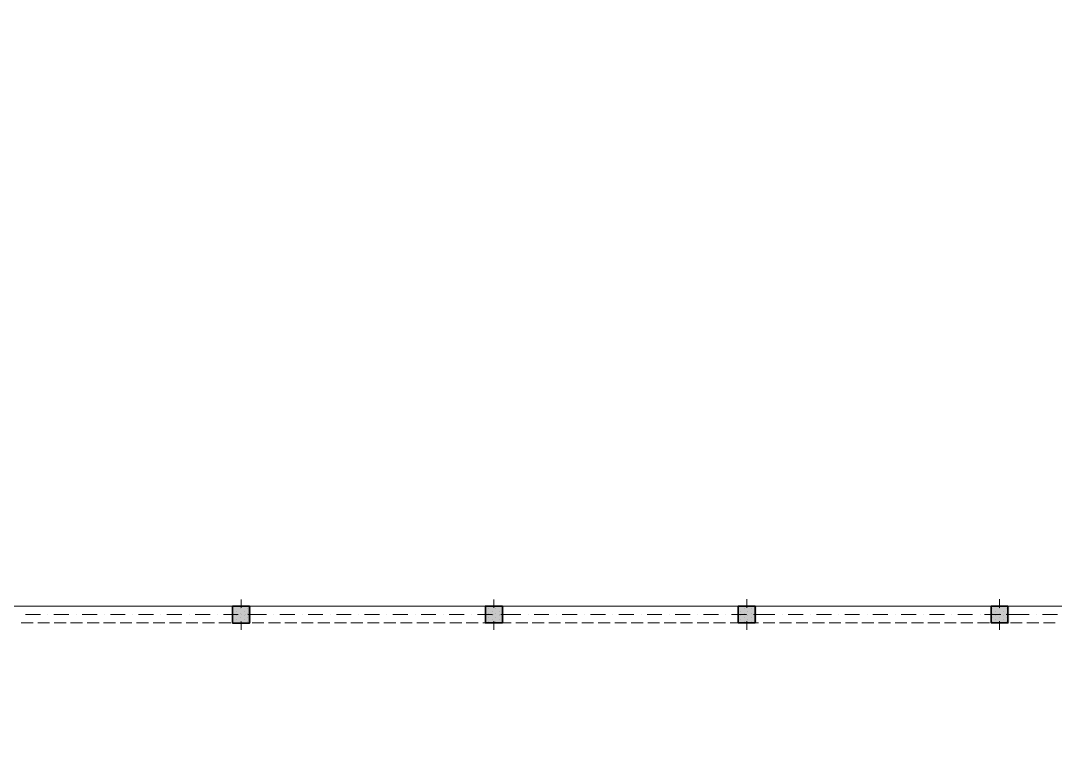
# Model space of a CAD drawing. Header units: inches. Extents: x 206002 to 410047, y 60394 to 83306.
# Drawn here: x 352802 to 365110, y 72720 to 81254 of the extents above; entities that cross this region are included whole.
import ezdxf

# ---------------------------------------------------------------- set-up
doc = ezdxf.new("R2010")
doc.units = ezdxf.units.IN
doc.header["$MEASUREMENT"] = 0
doc.layers.add('PDF_Structural - Bearing', color=7, linetype='Continuous')

msp = doc.modelspace()

# ---------------------------------------------------------------- linework, layer by layer
at = {"layer": 'PDF_Structural - Bearing', "lineweight": 18}
msp.add_lwpolyline([(409967, 74293), (379487, 74293), (379487, 81254), (376479, 81254), (376479, 74293), (345999, 74293), (345999, 65369), (355524, 65369), (355524, 63865), (400642, 63865), (400642, 65369), (409967, 65369)], close=True, dxfattribs=at)
at = {"layer": 'PDF_Structural - Bearing', "lineweight": 0}
for points in [[(355423, 74272), (355423, 74372)], [(358431, 74272), (358431, 74372)], [(364447, 74273), (364447, 74373)], [(355343, 74192), (355243, 74192)], [(355423, 74192), (355423, 74192)], [(355423, 74111), (355423, 74011)], [(355504, 74192), (355604, 74192)], [(358351, 74192), (358251, 74192)], [(358431, 74192), (358431, 74192)], [(358431, 74112), (358431, 74012)], [(358512, 74192), (358612, 74192)], [(361439, 74192), (361439, 74192)], [(361439, 74192), (361439, 74192)], [(364367, 74193), (364267, 74193)], [(364447, 74193), (364447, 74193)], [(364447, 74112), (364447, 74012)], [(364527, 74193), (364628, 74193)]]:
    msp.add_lwpolyline(points, dxfattribs=at)
for points in [[(361439, 74373), (361439, 74272)], [(361259, 74192), (361359, 74192)], [(361439, 74012), (361439, 74112)], [(361620, 74192), (361519, 74192)]]:
    msp.add_lwpolyline(points, close=True, dxfattribs=at)
at = {"layer": 'PDF_Structural - Bearing', "lineweight": 18}
for points in [[(352782, 74293), (352924, 74293)], [(352979, 74293), (353120, 74293)], [(353175, 74293), (353316, 74293)], [(353371, 74293), (353512, 74293)], [(353567, 74293), (353708, 74293)], [(353763, 74293), (353905, 74293)], [(353959, 74293), (354101, 74293)], [(354155, 74293), (354297, 74293)], [(354351, 74293), (354493, 74293)], [(354548, 74293), (354689, 74293)], [(354744, 74293), (354885, 74293)], [(354940, 74293), (355081, 74293)], [(355136, 74293), (355278, 74293)], [(355332, 74293), (355474, 74293)], [(355528, 74293), (355670, 74293)], [(355724, 74293), (355866, 74293)], [(355920, 74293), (356062, 74293)], [(356117, 74293), (356258, 74293)], [(356313, 74293), (356454, 74293)], [(356509, 74293), (356650, 74293)], [(356705, 74293), (356847, 74293)], [(356901, 74293), (357043, 74293)], [(357097, 74293), (357239, 74293)], [(357293, 74293), (357435, 74293)], [(357490, 74293), (357631, 74293)], [(357686, 74293), (357827, 74293)], [(357882, 74293), (358023, 74293)], [(358078, 74293), (358219, 74293)], [(358274, 74293), (358415, 74293)], [(358470, 74293), (358612, 74293)], [(358666, 74293), (358808, 74293)], [(358862, 74293), (359004, 74293)], [(359059, 74293), (359200, 74293)], [(359255, 74293), (359396, 74293)], [(359451, 74293), (359592, 74293)], [(359647, 74293), (359788, 74293)], [(359843, 74293), (359984, 74293)], [(360039, 74293), (360181, 74293)], [(360235, 74293), (360377, 74293)], [(360431, 74293), (360573, 74293)], [(360628, 74293), (360769, 74293)], [(360824, 74293), (360965, 74293)], [(361020, 74293), (361161, 74293)], [(361216, 74293), (361357, 74293)], [(361412, 74293), (361554, 74293)], [(361608, 74293), (361750, 74293)], [(361804, 74293), (361946, 74293)], [(362000, 74293), (362142, 74293)], [(362197, 74293), (362338, 74293)], [(362393, 74293), (362534, 74293)], [(362589, 74293), (362730, 74293)], [(362785, 74293), (362926, 74293)], [(362981, 74293), (363123, 74293)], [(363177, 74293), (363319, 74293)], [(363373, 74293), (363515, 74293)], [(363569, 74293), (363711, 74293)], [(363766, 74293), (363907, 74293)], [(363962, 74293), (364103, 74293)], [(364158, 74293), (364299, 74293)], [(364354, 74293), (364495, 74293)], [(364550, 74293), (364692, 74293)], [(364746, 74293), (364888, 74293)], [(364942, 74293), (365084, 74293)], [(352808, 74092), (352949, 74092)], [(353004, 74092), (353145, 74092)], [(353200, 74092), (353342, 74092)], [(353396, 74092), (353538, 74092)], [(353592, 74092), (353734, 74092)], [(353788, 74092), (353930, 74092)], [(353984, 74092), (354126, 74092)], [(354181, 74092), (354322, 74092)], [(354377, 74092), (354518, 74092)], [(354573, 74092), (354714, 74092)], [(354769, 74092), (354911, 74092)], [(354965, 74092), (355107, 74092)], [(355161, 74092), (355303, 74092)], [(355357, 74092), (355499, 74092)], [(355554, 74092), (355695, 74092)], [(355750, 74092), (355891, 74092)], [(355946, 74092), (356087, 74092)], [(356142, 74092), (356283, 74092)], [(356338, 74092), (356480, 74092)], [(356534, 74092), (356676, 74092)], [(356730, 74092), (356872, 74092)], [(356926, 74092), (357068, 74092)], [(357123, 74092), (357264, 74092)], [(357319, 74092), (357460, 74092)], [(357515, 74092), (357656, 74092)], [(357711, 74092), (357852, 74092)], [(357907, 74092), (358049, 74092)], [(358103, 74092), (358245, 74092)], [(358299, 74092), (358441, 74092)], [(358495, 74092), (358637, 74092)], [(358692, 74092), (358833, 74092)], [(358888, 74092), (359029, 74092)], [(359084, 74092), (359225, 74092)], [(359280, 74092), (359421, 74092)], [(359476, 74092), (359618, 74092)], [(359672, 74092), (359814, 74092)], [(359868, 74092), (360010, 74092)], [(360065, 74092), (360206, 74092)], [(360261, 74092), (360402, 74092)], [(360457, 74092), (360598, 74092)], [(360653, 74092), (360794, 74092)], [(360849, 74092), (360990, 74092)], [(361045, 74092), (361187, 74092)], [(361241, 74092), (361383, 74092)], [(361437, 74092), (361579, 74092)], [(361634, 74092), (361775, 74092)], [(361830, 74092), (361971, 74092)], [(362026, 74092), (362167, 74092)], [(362222, 74092), (362363, 74092)], [(362418, 74093), (362559, 74093)], [(362614, 74093), (362756, 74093)], [(362810, 74093), (362952, 74093)], [(363006, 74093), (363148, 74093)], [(363203, 74093), (363344, 74093)], [(363399, 74093), (363540, 74093)], [(363595, 74093), (363736, 74093)], [(363791, 74093), (363932, 74093)], [(363987, 74093), (364129, 74093)], [(364183, 74093), (364325, 74093)], [(364379, 74093), (364521, 74093)], [(364575, 74093), (364717, 74093)], [(364771, 74093), (364913, 74093)], [(364968, 74093), (365109, 74093)]]:
    msp.add_lwpolyline(points, dxfattribs=at)
at = {"layer": 'PDF_Structural - Bearing', "lineweight": 35}
for points in [[(355524, 74292), (355524, 74091), (355323, 74091), (355323, 74292)], [(358532, 74292), (358532, 74092), (358331, 74092), (358331, 74292)], [(361539, 74293), (361539, 74092), (361339, 74092), (361339, 74293)], [(361539, 74293), (361539, 74092), (361339, 74092), (361339, 74293)], [(364547, 74293), (364547, 74092), (364347, 74092), (364347, 74293)]]:
    msp.add_lwpolyline(points, close=True, dxfattribs=at)
at = {"layer": 'PDF_Structural - Bearing', "lineweight": 15}
for points in [[(355329, 74259), (355329, 74259)], [(355373, 74284), (355373, 74284)], [(355373, 74234), (355373, 74234)], [(355416, 74259), (355416, 74259)], [(355459, 74284), (355459, 74284)], [(355459, 74234), (355459, 74234)], [(355503, 74259), (355503, 74259)], [(358368, 74259), (358368, 74259)], [(358412, 74284), (358412, 74284)], [(358412, 74234), (358412, 74234)], [(358455, 74259), (358455, 74259)], [(358498, 74284), (358498, 74284)], [(358498, 74234), (358498, 74234)], [(361364, 74284), (361364, 74284)], [(361364, 74284), (361364, 74284)], [(361364, 74234), (361364, 74234)], [(361364, 74234), (361364, 74234)], [(361407, 74259), (361407, 74259)], [(361407, 74259), (361407, 74259)], [(361451, 74284), (361451, 74284)], [(361451, 74284), (361451, 74284)], [(361451, 74234), (361451, 74234)], [(361451, 74234), (361451, 74234)], [(361494, 74259), (361494, 74259)], [(361494, 74259), (361494, 74259)], [(361538, 74284), (361538, 74284)], [(361538, 74284), (361538, 74284)], [(361538, 74234), (361538, 74234)], [(361538, 74234), (361538, 74234)], [(364360, 74259), (364360, 74259)], [(364403, 74284), (364403, 74284)], [(364403, 74234), (364403, 74234)], [(364446, 74259), (364446, 74259)], [(364490, 74284), (364490, 74284)], [(364490, 74234), (364490, 74234)], [(364533, 74259), (364533, 74259)], [(355329, 74209), (355329, 74209)], [(355329, 74158), (355329, 74158)], [(355329, 74108), (355329, 74108)], [(355373, 74184), (355373, 74184)], [(355373, 74133), (355373, 74133)], [(355416, 74209), (355416, 74209)], [(355416, 74158), (355416, 74158)], [(355416, 74108), (355416, 74108)], [(355459, 74184), (355459, 74184)], [(355459, 74133), (355459, 74133)], [(355503, 74209), (355503, 74209)], [(355503, 74158), (355503, 74158)], [(355503, 74108), (355503, 74108)], [(358368, 74209), (358368, 74209)], [(358368, 74158), (358368, 74158)], [(358368, 74108), (358368, 74108)], [(358412, 74184), (358412, 74184)], [(358412, 74133), (358412, 74133)], [(358455, 74209), (358455, 74209)], [(358455, 74158), (358455, 74158)], [(358455, 74108), (358455, 74108)], [(358498, 74184), (358498, 74184)], [(358498, 74133), (358498, 74133)], [(361364, 74184), (361364, 74184)], [(361364, 74184), (361364, 74184)], [(361364, 74133), (361364, 74133)], [(361364, 74133), (361364, 74133)], [(361407, 74209), (361407, 74209)], [(361407, 74209), (361407, 74209)], [(361407, 74158), (361407, 74158)], [(361407, 74158), (361407, 74158)], [(361407, 74108), (361407, 74108)], [(361407, 74108), (361407, 74108)], [(361451, 74184), (361451, 74184)], [(361451, 74184), (361451, 74184)], [(361451, 74133), (361451, 74133)], [(361451, 74133), (361451, 74133)], [(361494, 74209), (361494, 74209)], [(361494, 74209), (361494, 74209)], [(361494, 74158), (361494, 74158)], [(361494, 74158), (361494, 74158)], [(361494, 74108), (361494, 74108)], [(361494, 74108), (361494, 74108)], [(361538, 74184), (361538, 74184)], [(361538, 74184), (361538, 74184)], [(361538, 74133), (361538, 74133)], [(361538, 74133), (361538, 74133)], [(364360, 74209), (364360, 74209)], [(364360, 74158), (364360, 74158)], [(364360, 74108), (364360, 74108)], [(364403, 74184), (364403, 74184)], [(364403, 74133), (364403, 74133)], [(364446, 74209), (364446, 74209)], [(364446, 74158), (364446, 74158)], [(364446, 74108), (364446, 74108)], [(364490, 74184), (364490, 74184)], [(364490, 74133), (364490, 74133)], [(364533, 74209), (364533, 74209)], [(364533, 74158), (364533, 74158)], [(364533, 74108), (364533, 74108)]]:
    msp.add_lwpolyline(points, dxfattribs=at)
at = {"layer": 'PDF_Structural - Bearing', "lineweight": 20}
for points in [[(352861, 74193), (353038, 74193)], [(353126, 74193), (353126, 74193)], [(353197, 74193), (353373, 74193)], [(353462, 74193), (353462, 74193)], [(353533, 74193), (353710, 74193)], [(353798, 74193), (353798, 74193)], [(353869, 74193), (354046, 74193)], [(354134, 74193), (354134, 74193)], [(354205, 74193), (354382, 74193)], [(354470, 74193), (354470, 74193)], [(354541, 74193), (354718, 74193)], [(354806, 74193), (354806, 74193)], [(354877, 74193), (355054, 74193)], [(355142, 74193), (355142, 74193)], [(355213, 74193), (355390, 74193)], [(355478, 74193), (355478, 74193)], [(355549, 74193), (355726, 74193)], [(355814, 74193), (355814, 74193)], [(355885, 74193), (356062, 74193)], [(356150, 74193), (356150, 74193)], [(356221, 74193), (356398, 74193)], [(356486, 74193), (356486, 74193)], [(356557, 74193), (356734, 74193)], [(356822, 74193), (356822, 74193)], [(356893, 74193), (357070, 74193)], [(357158, 74193), (357158, 74193)], [(357229, 74193), (357406, 74193)], [(357494, 74193), (357494, 74193)], [(357565, 74193), (357742, 74193)], [(357830, 74193), (357830, 74193)], [(357901, 74193), (358078, 74193)], [(358166, 74193), (358166, 74193)], [(358237, 74193), (358414, 74193)], [(358502, 74193), (358502, 74193)], [(358573, 74193), (358750, 74193)], [(358838, 74193), (358838, 74193)], [(358909, 74193), (359086, 74193)], [(359174, 74193), (359174, 74193)], [(359245, 74193), (359422, 74193)], [(359510, 74193), (359510, 74193)], [(359581, 74193), (359758, 74193)], [(359846, 74193), (359846, 74193)], [(359917, 74193), (360094, 74193)], [(360182, 74193), (360182, 74193)], [(360253, 74193), (360430, 74193)], [(360518, 74193), (360518, 74193)], [(360589, 74193), (360766, 74193)], [(360854, 74193), (360854, 74193)], [(360925, 74193), (361102, 74193)], [(361190, 74193), (361190, 74193)], [(361261, 74193), (361438, 74193)], [(361527, 74193), (361527, 74193)], [(361597, 74193), (361774, 74193)], [(361863, 74193), (361863, 74193)], [(361933, 74193), (362110, 74193)], [(362199, 74193), (362199, 74193)], [(362269, 74193), (362446, 74193)], [(362535, 74193), (362535, 74193)], [(362605, 74193), (362782, 74193)], [(362871, 74193), (362871, 74193)], [(362941, 74193), (363118, 74193)], [(363207, 74193), (363207, 74193)], [(363277, 74193), (363454, 74193)], [(363543, 74193), (363543, 74193)], [(363613, 74193), (363790, 74193)], [(363879, 74193), (363879, 74193)], [(363949, 74193), (364126, 74193)], [(364215, 74193), (364215, 74193)], [(364285, 74193), (364462, 74193)], [(364551, 74193), (364551, 74193)], [(364622, 74193), (364798, 74193)], [(364887, 74193), (364887, 74193)], [(364957, 74193), (365134, 74193)]]:
    msp.add_lwpolyline(points, dxfattribs=at)
at = {"layer": 'PDF_Structural - Bearing', "lineweight": 0, "transparency": 33554559}
for points in [[(355323, 74293), (355524, 74293), (355323, 74092), (355524, 74092)], [(355339, 74293), (355540, 74293), (355339, 74092), (355540, 74092)], [(358347, 74293), (358548, 74293), (358347, 74092), (358548, 74092)], [(361355, 74293), (361556, 74293), (361355, 74092), (361556, 74092)], [(364363, 74293), (364564, 74293), (364363, 74092), (364564, 74092)]]:
    msp.add_solid(points, dxfattribs=at)
at = {"layer": 'PDF_Structural - Bearing', "color": 7, "lineweight": 0, "true_color": 0xffffff, "transparency": 33554559}
for points in [[(355524, 74292), (355524, 74091), (355323, 74292), (355323, 74091)], [(358532, 74292), (358532, 74092), (358331, 74292), (358331, 74092)], [(361539, 74293), (361539, 74092), (361339, 74293), (361339, 74092)], [(361539, 74293), (361539, 74092), (361339, 74293), (361339, 74092)], [(364547, 74293), (364547, 74092), (364347, 74293), (364347, 74092)]]:
    msp.add_solid(points, dxfattribs=at)

doc.saveas('drawing.dxf')
